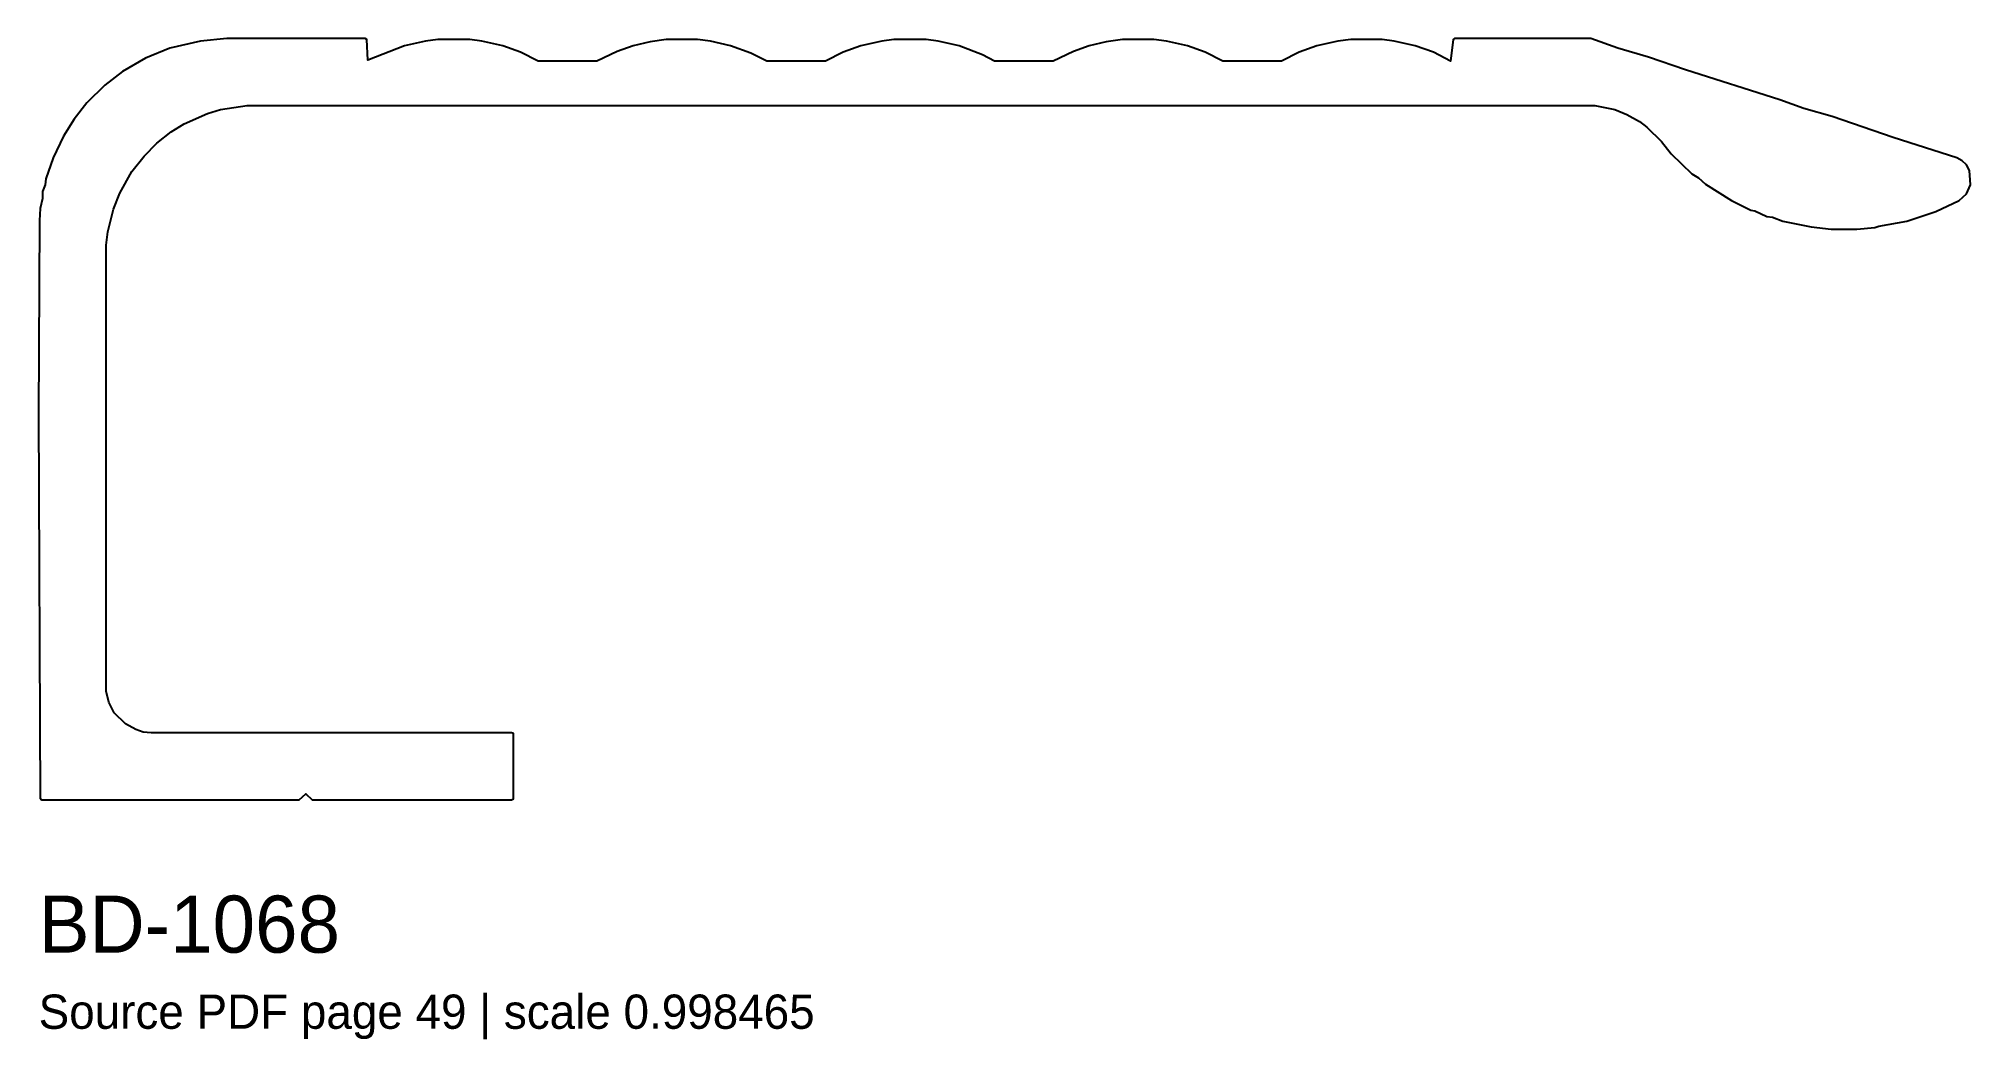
# Model space of a CAD drawing. Header units: millimetres. Extents: x 0 to 101, y -13 to 40.
import ezdxf

# ---------------------------------------------------------------- set-up
doc = ezdxf.new("R2010")
doc.units = ezdxf.units.MM
doc.layers.add('INFO', color=7, linetype='Continuous')
doc.layers.add('PROFILE', color=7, linetype='Continuous')

msp = doc.modelspace()

# ---------------------------------------------------------------- linework, layer by layer
at = {"layer": 'PROFILE'}
msp.add_lwpolyline([(0.08, 0.08), (0.17, 0.04), (13.69, 0.04), (14.03, 0.34), (14.37, 0.04), (24.85, 0.04), (24.94, 0.08), (24.94, 3.51), (24.85, 3.55), (5.92, 3.55), (5.49, 3.59), (5.11, 3.72), (4.56, 4.02), (3.97, 4.61), (3.68, 5.16), (3.55, 5.75), (3.55, 29.17), (3.64, 29.88), (3.93, 31.07), (4.27, 31.91), (4.9, 33.05), (5.54, 33.86), (6.21, 34.53), (6.97, 35.13), (7.65, 35.55), (8.88, 36.1), (9.55, 36.31), (10.95, 36.52), (81.75, 36.52), (82.8, 36.31), (83.44, 36.05), (84.11, 35.67), (84.49, 35.38), (85.26, 34.62), (85.76, 33.98), (86.86, 32.93), (87.2, 32.72), (87.58, 32.38), (88.93, 31.53), (89.95, 31.02), (90.16, 30.98), (90.79, 30.69), (91.09, 30.64), (91.64, 30.43), (93.12, 30.14), (94.17, 30.01), (95.53, 30.01), (96.46, 30.1), (96.67, 30.18), (98.15, 30.43), (99.67, 30.94), (100.89, 31.53), (101.28, 31.87), (101.49, 32.34), (101.44, 33.1), (101.28, 33.39), (101.06, 33.6), (100.77, 33.77), (97.43, 34.83), (94.22, 35.93), (92.74, 36.35), (91.47, 36.82), (86.52, 38.38), (84.58, 39.06), (82.97, 39.52), (81.54, 40.03), (74.39, 40.03), (74.31, 39.99), (74.18, 38.84), (73.29, 39.31), (72.32, 39.65), (71.22, 39.9), (70.59, 39.99), (68.94, 39.99), (68.26, 39.9), (67.16, 39.65), (66.23, 39.31), (65.3, 38.84), (62.22, 38.84), (61.29, 39.31), (60.36, 39.65), (59.26, 39.9), (58.58, 39.99), (56.94, 39.99), (56.09, 39.86), (55.2, 39.65), (54.36, 39.35), (53.3, 38.84), (50.21, 38.84), (49.58, 39.18), (48.36, 39.65), (47.26, 39.9), (46.62, 39.99), (44.93, 39.99), (44.3, 39.9), (43.2, 39.65), (42.27, 39.31), (41.34, 38.84), (38.25, 38.84), (37.41, 39.27), (36.35, 39.65), (35.29, 39.9), (34.62, 39.99), (32.97, 39.99), (32.12, 39.86), (31.24, 39.65), (30.39, 39.35), (29.33, 38.84), (26.25, 38.84), (25.32, 39.31), (24.39, 39.65), (23.29, 39.9), (22.66, 39.99), (20.97, 39.99), (20.33, 39.9), (19.23, 39.65), (17.29, 38.89), (17.25, 39.99), (17.16, 40.03), (9.89, 40.03), (8.5, 39.9), (6.89, 39.52), (5.62, 39.01), (4.4, 38.3), (3.47, 37.58), (2.54, 36.65), (1.86, 35.8), (1.31, 34.91), (0.76, 33.77), (0.38, 32.67), (0.34, 32.34), (0.21, 32), (0.21, 31.62), (0.08, 31.11), (0.04, 30.48), (0, 20.29)], close=True, dxfattribs=at)

# ---------------------------------------------------------------- texts
at = {"layer": 'INFO'}
for s, height, p in [('BD-1068', 3, (0, -8)), ('Source PDF page 49 | scale 0.998465', 1.8, (0, -12))]:
    msp.add_text(s, height=height, dxfattribs=at).set_placement(p)

doc.saveas('drawing.dxf')
